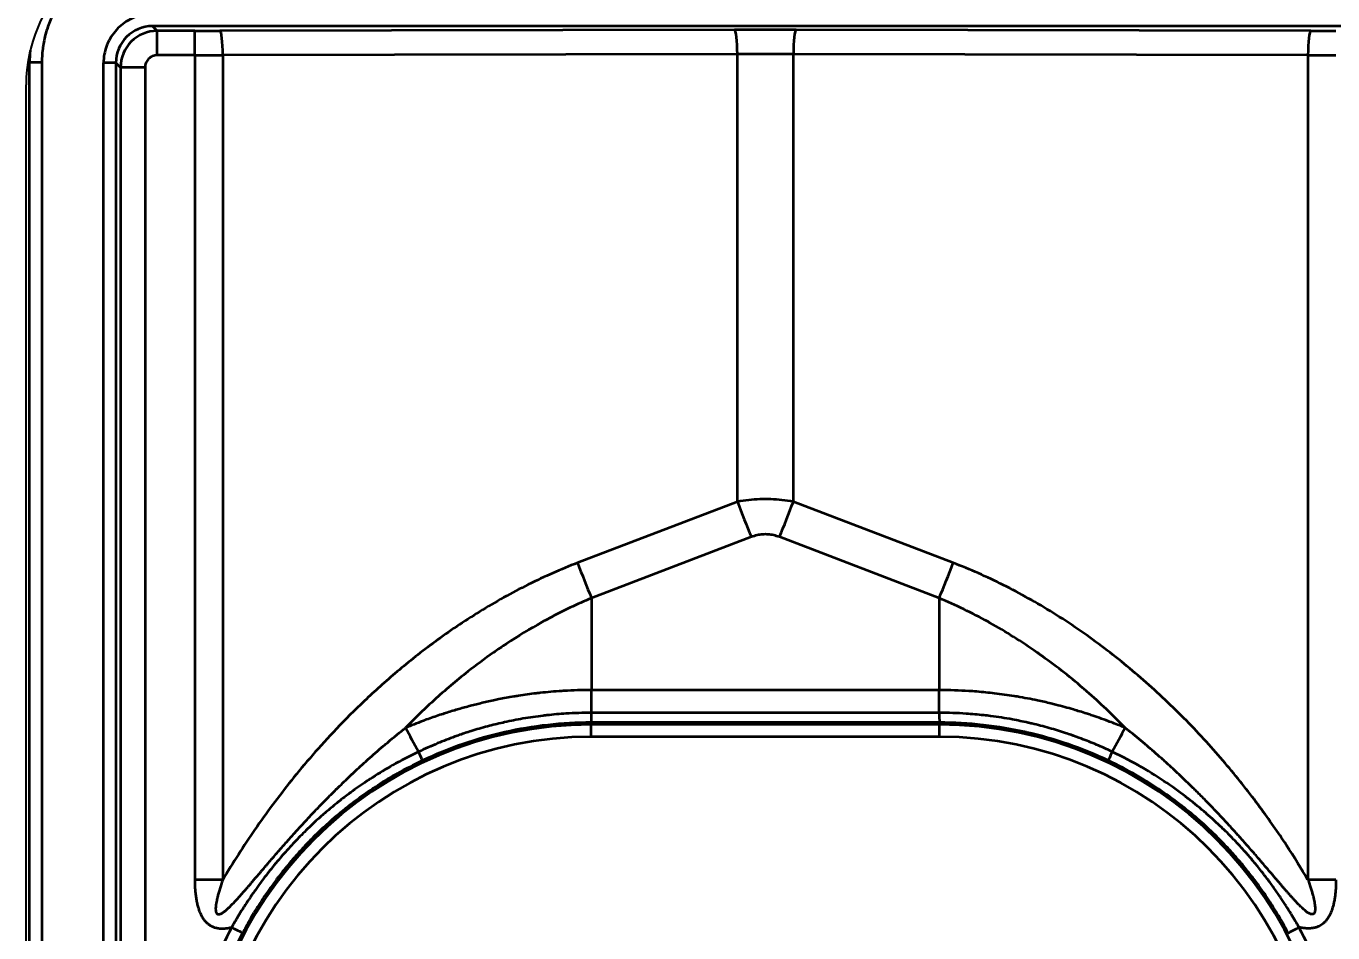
# Model space of a CAD drawing. Header units: millimetres. Extents: x 68 to 2000, y 100 to 2870.
# Drawn here: x 619.3 to 672.6, y 2386.2 to 2423.2 of the extents above; entities that cross this region are included whole.
import ezdxf

# ---------------------------------------------------------------- set-up
doc = ezdxf.new("R2010")
doc.units = ezdxf.units.MM
doc.header["$LTSCALE"] = 10
for name, color, linetype, lineweight in [('_Sichtbarkanten', 7, 'Continuous', 25), ('Bemaßung (ISO)', 7, 'Continuous', 25), ('Sichtbar schmal (ISO)', 7, 'Continuous', 35)]:
    doc.layers.add(name, color=color, linetype=linetype, lineweight=lineweight)
doc.styles.add('Notiztext (DIN)', font='verdana.ttf')
doc.dimstyles.new('Standard (DIN)', dxfattribs={"dimscale": 10, "dimtxt": 2.5, "dimasz": 2.5, "dimexe": 2, "dimexo": 4, "dimgap": 0.5, "dimtad": 1, "dimdec": 1, "dimrnd": 1e-08, "dimtxsty": 'Notiztext (DIN)', "dimcen": 0.09, "dimclrd": 256, "dimclre": 256, "dimclrt": 256, "dimadec": 0, "dimazin": 2, "dimtfac": 1, "dimtmove": 0, "dimatfit": 3, "dimfxl": 0, "dimtolj": 1, "dimtzin": 0, "dimlwd": -1, "dimlwe": -1, "dimarcsym": 0})

# ---------------------------------------------------------------- blocks, each defined once
blk = doc.blocks.new('*D76')
at = {"layer": 'Bemaßung (ISO)', "transparency": 16777216}
for p, q in [((549.279, 2473.67), (388.409, 2473.67)), ((408.409, 2448.67), (408.409, 2098.672)), ((584.32, 2073.672), (388.409, 2073.672))]:
    blk.add_line(p, q, dxfattribs=at)
for points in [[(404.243, 2448.67), (412.576, 2448.67), (408.409, 2473.67)], [(404.243, 2098.672), (412.576, 2098.672), (408.409, 2073.672)]]:
    blk.add_solid(points, dxfattribs=at)
at = {"layer": 'Defpoints', "color": 0, "transparency": 16777216}
for p in [(589.279, 2473.67), (408.409, 2073.672), (624.32, 2073.672)]:
    blk.add_point(p, dxfattribs=at)
at = {"layer": 'Bemaßung (ISO)', "transparency": 16777216, "insert": (377.385, 2217.66), "char_height": 25, "attachment_point": 1, "rotation": 90, "style": 'Notiztext (DIN)'}
blk.add_mtext('\\A1;400', dxfattribs=at)
blk = doc.blocks.new('*D78')
at = {"layer": 'Bemaßung (ISO)', "transparency": 16777216}
for p, q in [((584.438, 2423.661), (477.204, 2423.661)), ((497.204, 1748.679), (497.204, 2398.661)), ((584.438, 1723.679), (477.204, 1723.679))]:
    blk.add_line(p, q, dxfattribs=at)
for points in [[(493.038, 2398.661), (501.371, 2398.661), (497.204, 2423.661)], [(493.038, 1748.679), (501.371, 1748.679), (497.204, 1723.679)]]:
    blk.add_solid(points, dxfattribs=at)
at = {"layer": 'Defpoints', "color": 0, "transparency": 16777216}
for p in [(497.204, 2423.661), (624.438, 2423.661), (624.438, 1723.679)]:
    blk.add_point(p, dxfattribs=at)
at = {"layer": 'Bemaßung (ISO)', "transparency": 16777216, "insert": (466.18, 2043.306), "char_height": 25, "attachment_point": 1, "rotation": 90, "style": 'Notiztext (DIN)'}
blk.add_mtext('\\A1;700', dxfattribs=at)

msp = doc.modelspace()

# ---------------------------------------------------------------- linework, layer by layer
at = {"layer": '_Sichtbarkanten'}
msp.add_line((619.279, 1726.57), (619.279, 2420.77), dxfattribs=at)
msp.add_arc((625.279, 2420.77), 6, 90, 180, dxfattribs=at)
at = {"layer": 'Sichtbar schmal (ISO)'}
for p, q in [((674.421, 2423.161), (624.438, 2423.161)), ((624.63, 2422.969), (624.438, 2423.161)), ((624.63, 2421.974), (624.63, 2422.969)), ((626.157, 2422.969), (624.63, 2422.969)), ((626.157, 2421.974), (626.157, 2422.969)), ((648.174, 2423.012), (627.184, 2422.97)), ((671.675, 2422.97), (650.685, 2423.012)), ((626.157, 2421.974), (624.63, 2421.974)), ((626.157, 2421.974), (626.157, 2388.349)), ((648.288, 2422.018), (627.298, 2421.975)), ((627.298, 2421.975), (627.298, 2388.349)), ((648.288, 2403.764), (648.288, 2422.018)), ((671.561, 2421.975), (650.571, 2422.018)), ((650.571, 2403.764), (650.571, 2422.018)), ((671.561, 2421.975), (671.561, 2388.349)), ((619.359, 2421.741), (619.421, 2421.679)), ((619.921, 2421.679), (619.421, 2421.679)), ((619.421, 1725.661), (619.421, 2421.679)), ((619.921, 2421.679), (619.921, 1725.661)), ((622.438, 1725.678), (622.438, 2421.662)), ((622.938, 2421.662), (622.438, 2421.662)), ((622.938, 2421.662), (622.938, 1725.678)), ((623.13, 2421.469), (622.938, 2421.662)), ((623.13, 2421.469), (623.153, 2171.286)), ((624.13, 2421.474), (624.153, 2171.292)), ((648.288, 2403.764), (641.768, 2401.271)), ((657.09, 2401.271), (650.571, 2403.764)), ((648.859, 2402.328), (642.339, 2399.836)), ((656.52, 2399.836), (650, 2402.328)), ((642.339, 2399.836), (642.339, 2396.083)), ((656.52, 2399.836), (656.52, 2396.083)), ((642.339, 2395.158), (642.339, 2396.083)), ((656.52, 2396.083), (642.339, 2396.083)), ((656.52, 2395.158), (656.52, 2396.083)), ((656.52, 2395.158), (642.339, 2395.158)), ((642.329, 2394.678), (642.329, 2394.758)), ((656.529, 2394.758), (642.329, 2394.758)), ((656.529, 2394.678), (642.329, 2394.678)), ((642.329, 2394.179), (642.329, 2394.678)), ((656.529, 2394.678), (656.529, 2394.758)), ((656.529, 2394.179), (656.529, 2394.678)), ((656.529, 2394.179), (642.329, 2394.179))]:
    msp.add_line(p, q, dxfattribs=at)
for centre, radius, start, end in [((642.329, 2378.67), 16.009, 90, 270), ((656.529, 2378.67), 16.009, 270, 90), ((642.329, 2378.67), 15.509, 90, 270), ((656.529, 2378.67), 15.509, 270, 90)]:
    msp.add_arc(centre, radius, start, end, dxfattribs=at)
for centre, major_axis, ratio, start_param, end_param in [((624.438, 2421.661), (1.071, -1.051), 0.999502, 2.347233, 3.917727), ((624.63, 2421.469), (-0.971, -1.143), 0.999883, 3.846181, 5.416735), ((626.157, 2423.126), (-8.998, 0), 0.017452, 1.570798, 1.685192), ((627.184, 2421.97), (-0.002, 1), 0.11413, 4.717362, 6.265617), ((649.429, 2422.821), (-10.997, 0), 0.017452, 4.597992, 4.826786), ((648.174, 2422.012), (-0.002, 1), 0.11413, 4.717362, 6.265617), ((650.685, 2422.012), (0.002, 1), 0.11413, 0.017568, 1.565823), ((671.675, 2421.97), (0.002, 1), 0.11413, 0.017568, 1.565823), ((672.702, 2423.126), (-8.998, 0), 0.017452, 1.456401, 1.570795), ((624.422, 2421.678), (3.537, -3.536), 0.999752, 3.828562, 3.926775), ((626.157, 2422.126), (-9.998, 0), 0.015186, 1.570796, 1.685187), ((649.429, 2421.822), (-9.997, 0), 0.01972, 4.597986, 4.826791), ((672.702, 2422.126), (-9.998, 0), 0.015185, 1.456405, 1.570796), ((624.13, 2421.469), (-1, 0), 0.005236, 4.712389, 6.265732), ((648.859, 2403.79), (1.785, -4.67), 0.108522, 4.67649, 4.988987), ((650, 2403.79), (-1.785, -4.67), 0.108522, 1.294198, 1.606695), ((642.339, 2401.297), (1.785, -4.67), 0.108522, 4.67649, 4.988987), ((656.52, 2401.297), (-1.785, -4.67), 0.108522, 1.294199, 1.606695), ((642.335, 2395.258), (-0.005, -0.5), 0.011383, 0.017589, 1.369584), ((636.283, 2391.657), (4.738, -8.806), 0.002481, 1.788189, 1.903747), ((662.576, 2391.657), (4.738, 8.806), 0.002481, 1.237849, 1.353404), ((635.232, 2393.663), (0.214, -0.452), 0.008931, 0.017454, 1.353571), ((663.627, 2393.663), (-0.214, -0.452), 0.008932, 4.929615, 6.265731), ((626.157, 2388.297), (-10, 0), 0.005236, 4.598021, 4.712389), ((672.702, 2388.297), (-10, 0), 0.005236, 4.712389, 4.826756), ((642.33, 2378.671), (-16.083, 0), 0.999985, 5.797168, 6.768757), ((627.667, 2386.417), (0.442, -0.234), 0.004629, 4.714836, 6.265732), ((671.192, 2386.417), (-0.442, -0.234), 0.004638, 0.017453, 1.568357)]:
    msp.add_ellipse(centre, major_axis=major_axis, ratio=ratio, start_param=start_param, end_param=end_param, dxfattribs=at)
for points, knots in [([(624.42, 2426.179), (624.206, 2426.179), (623.994, 2426.163), (623.783, 2426.133), (623.78, 2426.133), (623.776, 2426.132), (623.772, 2426.132), (623.565, 2426.101), (623.36, 2426.057), (623.158, 2425.998), (622.956, 2425.939), (622.758, 2425.866), (622.567, 2425.779), (622.562, 2425.777), (622.558, 2425.775), (622.554, 2425.773), (622.367, 2425.688), (622.186, 2425.59), (622.012, 2425.48), (622.004, 2425.475), (621.997, 2425.47), (621.989, 2425.465), (621.82, 2425.357), (621.658, 2425.237), (621.505, 2425.106), (621.494, 2425.098), (621.484, 2425.089), (621.474, 2425.08), (621.325, 2424.951), (621.185, 2424.813), (621.055, 2424.665), (621.043, 2424.652), (621.031, 2424.639), (621.019, 2424.625), (620.893, 2424.48), (620.776, 2424.326), (620.67, 2424.166), (620.658, 2424.147), (620.646, 2424.129), (620.634, 2424.11), (620.533, 2423.953), (620.441, 2423.788), (620.36, 2423.619), (620.349, 2423.594), (620.337, 2423.57), (620.326, 2423.546), (620.248, 2423.374), (620.18, 2423.197), (620.124, 2423.016), (620.116, 2422.992), (620.109, 2422.967), (620.102, 2422.943), (620.046, 2422.752), (620.003, 2422.558), (619.973, 2422.362), (619.971, 2422.347), (619.968, 2422.331), (619.966, 2422.316), (619.936, 2422.105), (619.921, 2421.893), (619.921, 2421.679)], [0, 0, 0, 0, 0.090909, 0.090909, 0.090909, 0.092583, 0.092583, 0.092583, 0.181555, 0.181555, 0.181555, 0.2707, 0.2707, 0.2707, 0.272727, 0.272727, 0.272727, 0.359761, 0.359761, 0.359761, 0.363636, 0.363636, 0.363636, 0.448839, 0.448839, 0.448839, 0.454545, 0.454545, 0.454545, 0.53792, 0.53792, 0.53792, 0.545455, 0.545455, 0.545455, 0.627084, 0.627084, 0.627084, 0.636364, 0.636364, 0.636364, 0.715901, 0.715901, 0.715901, 0.727273, 0.727273, 0.727273, 0.807431, 0.807431, 0.807431, 0.818182, 0.818182, 0.818182, 0.902459, 0.902459, 0.902459, 0.909091, 0.909091, 0.909091, 1, 1, 1, 1]), ([(624.438, 2423.661), (624.323, 2423.661), (624.208, 2423.651), (624.094, 2423.631), (623.98, 2423.611), (623.866, 2423.581), (623.755, 2423.541), (623.645, 2423.501), (623.538, 2423.451), (623.436, 2423.392), (623.335, 2423.334), (623.24, 2423.267), (623.151, 2423.192), (623.062, 2423.117), (622.98, 2423.035), (622.905, 2422.946), (622.83, 2422.857), (622.763, 2422.761), (622.705, 2422.659), (622.646, 2422.557), (622.596, 2422.45), (622.557, 2422.34), (622.517, 2422.229), (622.487, 2422.116), (622.467, 2422.002), (622.448, 2421.889), (622.438, 2421.776), (622.438, 2421.662)], [0, 0, 0, 0, 0.111111, 0.111111, 0.111111, 0.222222, 0.222222, 0.222222, 0.333333, 0.333333, 0.333333, 0.444444, 0.444444, 0.444444, 0.555556, 0.555556, 0.555556, 0.666667, 0.666667, 0.666667, 0.777778, 0.777778, 0.777778, 0.888889, 0.888889, 0.888889, 1, 1, 1, 1]), ([(650.571, 2403.764), (650.415, 2403.793), (650.26, 2403.817), (650.107, 2403.834), (649.955, 2403.851), (649.804, 2403.862), (649.654, 2403.868), (649.504, 2403.874), (649.354, 2403.874), (649.204, 2403.868), (649.054, 2403.862), (648.904, 2403.851), (648.751, 2403.834), (648.599, 2403.817), (648.444, 2403.793), (648.288, 2403.764)], [0.000001, 0.000001, 0.000001, 0.000001, 0.2, 0.2, 0.2, 0.4, 0.4, 0.4, 0.6, 0.6, 0.6, 0.8, 0.8, 0.8, 1, 1, 1, 1]), ([(650, 2402.328), (649.922, 2402.358), (649.767, 2402.405), (649.541, 2402.438), (649.317, 2402.438), (649.091, 2402.404), (648.937, 2402.358), (648.859, 2402.328)], [0.0000019, 0.0000019, 0.0000019, 0.0000019, 0.2, 0.4, 0.6, 0.8, 1, 1, 1, 1]), ([(641.768, 2401.271), (641.093, 2401.013), (639.762, 2400.428), (637.738, 2399.298), (635.927, 2398.065), (634.373, 2396.831), (633.048, 2395.637), (631.914, 2394.498), (630.937, 2393.421), (630.083, 2392.396), (629.316, 2391.401), (628.604, 2390.405), (627.93, 2389.389), (627.505, 2388.698), (627.298, 2388.349)], [0, 0, 0, 0, 0.0833333, 0.1666667, 0.25, 0.3333333, 0.4166667, 0.5, 0.5833333, 0.6666667, 0.75, 0.8333333, 0.9166667, 0.9999999, 0.9999999, 0.9999999, 0.9999999]), ([(671.561, 2388.349), (671.294, 2388.8), (670.998, 2389.277), (670.672, 2389.773), (670.345, 2390.27), (669.987, 2390.788), (669.588, 2391.327), (669.189, 2391.867), (668.75, 2392.429), (668.268, 2393.002), (667.785, 2393.575), (667.26, 2394.16), (666.705, 2394.732), (666.149, 2395.303), (665.563, 2395.863), (664.967, 2396.389), (664.371, 2396.916), (663.765, 2397.41), (663.135, 2397.882), (662.505, 2398.355), (661.851, 2398.805), (661.18, 2399.222), (660.51, 2399.639), (659.824, 2400.024), (659.141, 2400.367), (658.457, 2400.709), (657.775, 2401.009), (657.09, 2401.271)], [0, 0, 0, 0, 0.111111, 0.111111, 0.111111, 0.222222, 0.222222, 0.222222, 0.333333, 0.333333, 0.333333, 0.444444, 0.444444, 0.444444, 0.555556, 0.555556, 0.555556, 0.666667, 0.666667, 0.666667, 0.777778, 0.777778, 0.777778, 0.888889, 0.888889, 0.888889, 1, 1, 1, 1]), ([(642.339, 2399.836), (641.756, 2399.593), (641.176, 2399.317), (640.594, 2399.005), (640.5, 2398.955), (640.406, 2398.903), (640.313, 2398.851), (639.824, 2398.579), (639.338, 2398.283), (638.871, 2397.975), (638.69, 2397.856), (638.513, 2397.735), (638.338, 2397.613), (637.975, 2397.358), (637.626, 2397.098), (637.294, 2396.837), (637.052, 2396.647), (636.82, 2396.457), (636.595, 2396.267), (636.363, 2396.07), (636.139, 2395.874), (635.924, 2395.678), (635.648, 2395.428), (635.387, 2395.179), (635.14, 2394.935), (635.008, 2394.804), (634.879, 2394.674), (634.755, 2394.546)], [0, 0, 0, 0, 0.2, 0.2, 0.2, 0.232255, 0.232255, 0.232255, 0.4, 0.4, 0.4, 0.464894, 0.464894, 0.464894, 0.6, 0.6, 0.6, 0.698166, 0.698166, 0.698166, 0.8, 0.8, 0.8, 0.930368, 0.930368, 0.930368, 1, 1, 1, 1]), ([(664.104, 2394.546), (663.604, 2395.061), (663.082, 2395.557), (662.539, 2396.031), (662.486, 2396.077), (662.434, 2396.122), (662.381, 2396.167), (661.816, 2396.652), (661.228, 2397.112), (660.621, 2397.542), (660.584, 2397.569), (660.546, 2397.595), (660.508, 2397.622), (659.88, 2398.061), (659.232, 2398.468), (658.584, 2398.83), (658.564, 2398.841), (658.545, 2398.852), (658.525, 2398.863), (657.857, 2399.234), (657.189, 2399.557), (656.52, 2399.836)], [0.0000012, 0.0000012, 0.0000012, 0.0000012, 0.2280253, 0.2280253, 0.2280253, 0.25, 0.25, 0.25, 0.4854101, 0.4854101, 0.4854101, 0.5, 0.5, 0.5, 0.7427016, 0.7427016, 0.7427016, 0.75, 0.75, 0.75, 1, 1, 1, 1]), ([(642.339, 2396.083), (641.948, 2396.083), (641.577, 2396.071), (641.23, 2396.051), (641.197, 2396.049), (641.165, 2396.047), (641.133, 2396.045), (640.818, 2396.025), (640.523, 2395.999), (640.243, 2395.968), (640.19, 2395.962), (640.137, 2395.956), (640.085, 2395.95), (639.832, 2395.92), (639.592, 2395.886), (639.361, 2395.85), (639.295, 2395.84), (639.23, 2395.829), (639.165, 2395.819), (638.956, 2395.784), (638.756, 2395.747), (638.562, 2395.708), (638.487, 2395.693), (638.414, 2395.678), (638.342, 2395.663), (638.162, 2395.625), (637.987, 2395.585), (637.817, 2395.544), (637.739, 2395.525), (637.662, 2395.506), (637.586, 2395.487), (637.423, 2395.446), (637.263, 2395.403), (637.104, 2395.359), (637.025, 2395.337), (636.946, 2395.314), (636.867, 2395.291), (636.706, 2395.244), (636.545, 2395.194), (636.384, 2395.143), (636.308, 2395.119), (636.233, 2395.094), (636.157, 2395.069), (635.975, 2395.008), (635.793, 2394.945), (635.612, 2394.879), (635.559, 2394.86), (635.506, 2394.84), (635.452, 2394.82), (635.219, 2394.733), (634.986, 2394.642), (634.755, 2394.546)], [0, 0, 0, 0, 0.101638, 0.101638, 0.101638, 0.111111, 0.111111, 0.111111, 0.204522, 0.204522, 0.204522, 0.222222, 0.222222, 0.222222, 0.308469, 0.308469, 0.308469, 0.333333, 0.333333, 0.333333, 0.413699, 0.413699, 0.413699, 0.444444, 0.444444, 0.444444, 0.520849, 0.520849, 0.520849, 0.555556, 0.555556, 0.555556, 0.629682, 0.629682, 0.629682, 0.666667, 0.666667, 0.666667, 0.742251, 0.742251, 0.742251, 0.777778, 0.777778, 0.777778, 0.863645, 0.863645, 0.863645, 0.888889, 0.888889, 0.888889, 1, 1, 1, 1]), ([(664.104, 2394.546), (664.04, 2394.572), (663.977, 2394.598), (663.913, 2394.624), (663.746, 2394.691), (663.577, 2394.757), (663.408, 2394.82), (663.174, 2394.907), (662.94, 2394.99), (662.704, 2395.068), (662.643, 2395.089), (662.581, 2395.109), (662.519, 2395.129), (662.345, 2395.185), (662.171, 2395.238), (661.996, 2395.29), (661.76, 2395.359), (661.522, 2395.424), (661.278, 2395.486), (661.209, 2395.503), (661.139, 2395.521), (661.068, 2395.538), (660.89, 2395.581), (660.709, 2395.622), (660.522, 2395.662), (660.261, 2395.717), (659.988, 2395.769), (659.699, 2395.818), (659.659, 2395.824), (659.619, 2395.831), (659.579, 2395.838), (659.325, 2395.878), (659.059, 2395.916), (658.777, 2395.95), (658.549, 2395.977), (658.311, 2396.001), (658.06, 2396.021), (657.952, 2396.03), (657.841, 2396.038), (657.727, 2396.045), (657.352, 2396.068), (656.948, 2396.083), (656.52, 2396.083)], [0.0000017, 0.0000017, 0.0000017, 0.0000017, 0.0305648, 0.0305648, 0.0305648, 0.1111111, 0.1111111, 0.1111111, 0.2222222, 0.2222222, 0.2222222, 0.251408, 0.251408, 0.251408, 0.3333333, 0.3333333, 0.3333333, 0.4444444, 0.4444444, 0.4444444, 0.4761558, 0.4761558, 0.4761558, 0.5555556, 0.5555556, 0.5555556, 0.6666667, 0.6666667, 0.6666667, 0.6818987, 0.6818987, 0.6818987, 0.7777778, 0.7777778, 0.7777778, 0.8553438, 0.8553438, 0.8553438, 0.8888889, 0.8888889, 0.8888889, 1, 1, 1, 1]), ([(642.339, 2395.158), (641.991, 2395.158), (641.642, 2395.147), (641.294, 2395.125), (641.035, 2395.109), (640.776, 2395.086), (640.518, 2395.057), (640.467, 2395.052), (640.416, 2395.046), (640.366, 2395.04), (640.089, 2395.006), (639.813, 2394.966), (639.538, 2394.919), (639.288, 2394.875), (639.038, 2394.826), (638.789, 2394.771), (638.765, 2394.766), (638.741, 2394.761), (638.717, 2394.755), (638.508, 2394.708), (638.301, 2394.657), (638.094, 2394.602), (637.872, 2394.543), (637.652, 2394.479), (637.433, 2394.41), (637.274, 2394.361), (637.117, 2394.309), (636.96, 2394.255), (636.896, 2394.232), (636.832, 2394.21), (636.768, 2394.187), (636.529, 2394.101), (636.293, 2394.01), (636.06, 2393.913), (635.797, 2393.805), (635.538, 2393.689), (635.282, 2393.568)], [0, 0, 0, 0, 0.1433317, 0.1433317, 0.1433317, 0.25, 0.25, 0.25, 0.2710539, 0.2710539, 0.2710539, 0.3854819, 0.3854819, 0.3854819, 0.4898033, 0.4898033, 0.4898033, 0.5, 0.5, 0.5, 0.5875475, 0.5875475, 0.5875475, 0.6817628, 0.6817628, 0.6817628, 0.75, 0.75, 0.75, 0.7779936, 0.7779936, 0.7779936, 0.8824416, 0.8824416, 0.8824416, 0.9999992, 0.9999992, 0.9999992, 0.9999992]), ([(663.576, 2393.568), (663.366, 2393.668), (663.153, 2393.764), (662.938, 2393.855), (662.731, 2393.942), (662.523, 2394.026), (662.312, 2394.105), (662.176, 2394.157), (662.038, 2394.207), (661.899, 2394.254), (661.824, 2394.28), (661.749, 2394.306), (661.674, 2394.331), (661.455, 2394.403), (661.234, 2394.471), (661.011, 2394.534), (660.775, 2394.601), (660.537, 2394.663), (660.298, 2394.719), (660.246, 2394.731), (660.195, 2394.743), (660.143, 2394.755), (659.931, 2394.803), (659.719, 2394.846), (659.506, 2394.886), (659.211, 2394.94), (658.914, 2394.986), (658.617, 2395.024), (658.525, 2395.036), (658.433, 2395.047), (658.341, 2395.057), (658.102, 2395.084), (657.862, 2395.105), (657.623, 2395.121), (657.255, 2395.146), (656.888, 2395.158), (656.52, 2395.158)], [0.0000001, 0.0000001, 0.0000001, 0.0000001, 0.0967736, 0.0967736, 0.0967736, 0.1896415, 0.1896415, 0.1896415, 0.25, 0.25, 0.25, 0.2826357, 0.2826357, 0.2826357, 0.377559, 0.377559, 0.377559, 0.4782707, 0.4782707, 0.4782707, 0.5, 0.5, 0.5, 0.5888571, 0.5888571, 0.5888571, 0.7119633, 0.7119633, 0.7119633, 0.75, 0.75, 0.75, 0.8487301, 0.8487301, 0.8487301, 1, 1, 1, 1]), ([(656.52, 2395.158), (656.52, 2395.114), (656.521, 2395.071), (656.522, 2395.03), (656.522, 2394.99), (656.523, 2394.953), (656.524, 2394.92), (656.524, 2394.902), (656.524, 2394.885), (656.525, 2394.87), (656.525, 2394.857), (656.525, 2394.845), (656.526, 2394.834), (656.526, 2394.81), (656.527, 2394.791), (656.528, 2394.778), (656.528, 2394.765), (656.529, 2394.758), (656.529, 2394.758)], [0, 0, 0, 0, 0.2, 0.2, 0.2, 0.4, 0.4, 0.4, 0.507726, 0.507726, 0.507726, 0.6, 0.6, 0.6, 0.8, 0.8, 0.8, 1, 1, 1, 1]), ([(642.329, 2394.758), (641.737, 2394.758), (641.144, 2394.725), (640.555, 2394.66), (639.965, 2394.594), (639.378, 2394.496), (638.798, 2394.365), (638.218, 2394.235), (637.644, 2394.072), (637.084, 2393.879), (636.524, 2393.686), (635.978, 2393.463), (635.446, 2393.211)], [0, 0, 0, 0, 0.25, 0.25, 0.25, 0.5, 0.5, 0.5, 0.75, 0.75, 0.75, 1, 1, 1, 1]), ([(663.413, 2393.211), (662.886, 2393.461), (662.344, 2393.682), (661.789, 2393.874), (661.784, 2393.875), (661.78, 2393.877), (661.775, 2393.879), (661.224, 2394.069), (660.659, 2394.23), (660.087, 2394.359), (660.079, 2394.361), (660.07, 2394.363), (660.062, 2394.365), (659.489, 2394.494), (658.909, 2394.592), (658.326, 2394.657), (658.319, 2394.658), (658.312, 2394.659), (658.305, 2394.66), (657.715, 2394.725), (657.122, 2394.758), (656.529, 2394.758)], [0, 0, 0, 0, 0.247921, 0.247921, 0.247921, 0.25, 0.25, 0.25, 0.496304, 0.496304, 0.496304, 0.5, 0.5, 0.5, 0.746976, 0.746976, 0.746976, 0.75, 0.75, 0.75, 1, 1, 1, 1]), ([(627.298, 2388.349), (627.274, 2388.281), (627.252, 2388.216), (627.231, 2388.153), (627.21, 2388.091), (627.191, 2388.031), (627.174, 2387.974), (627.156, 2387.916), (627.14, 2387.861), (627.125, 2387.808), (627.124, 2387.805), (627.123, 2387.801), (627.122, 2387.797), (627.109, 2387.749), (627.096, 2387.702), (627.085, 2387.657), (627.084, 2387.653), (627.083, 2387.648), (627.082, 2387.644), (627.072, 2387.6), (627.062, 2387.559), (627.054, 2387.52), (627.053, 2387.515), (627.052, 2387.51), (627.051, 2387.505), (627.043, 2387.467), (627.036, 2387.43), (627.03, 2387.396), (627.03, 2387.391), (627.029, 2387.385), (627.028, 2387.38), (627.023, 2387.347), (627.018, 2387.316), (627.015, 2387.286), (627.015, 2387.28), (627.014, 2387.275), (627.014, 2387.27), (627.011, 2387.241), (627.009, 2387.215), (627.008, 2387.19), (627.008, 2387.184), (627.008, 2387.179), (627.008, 2387.174), (627.008, 2387.15), (627.009, 2387.128), (627.01, 2387.108), (627.011, 2387.103), (627.011, 2387.098), (627.012, 2387.093), (627.014, 2387.075), (627.017, 2387.058), (627.02, 2387.043), (627.022, 2387.039), (627.023, 2387.035), (627.024, 2387.031), (627.028, 2387.017), (627.033, 2387.005), (627.039, 2386.995), (627.041, 2386.991), (627.042, 2386.988), (627.044, 2386.985), (627.05, 2386.976), (627.057, 2386.968), (627.064, 2386.962), (627.067, 2386.96), (627.07, 2386.958), (627.072, 2386.956), (627.08, 2386.95), (627.088, 2386.946), (627.098, 2386.944), (627.101, 2386.942), (627.105, 2386.941), (627.109, 2386.941), (627.119, 2386.939), (627.13, 2386.939), (627.142, 2386.94), (627.147, 2386.94), (627.153, 2386.941), (627.159, 2386.942), (627.171, 2386.944), (627.185, 2386.948), (627.199, 2386.954), (627.206, 2386.956), (627.213, 2386.959), (627.221, 2386.963), (627.236, 2386.97), (627.251, 2386.978), (627.268, 2386.987), (627.277, 2386.992), (627.286, 2386.998), (627.296, 2387.004), (627.312, 2387.015), (627.329, 2387.027), (627.347, 2387.04), (627.358, 2387.048), (627.37, 2387.057), (627.381, 2387.066), (627.399, 2387.08), (627.418, 2387.096), (627.438, 2387.112), (627.451, 2387.123), (627.464, 2387.135), (627.478, 2387.147), (627.497, 2387.164), (627.517, 2387.183), (627.538, 2387.202), (627.553, 2387.216), (627.568, 2387.231), (627.584, 2387.246), (627.605, 2387.266), (627.625, 2387.287), (627.646, 2387.308), (627.664, 2387.325), (627.681, 2387.343), (627.699, 2387.362), (627.72, 2387.383), (627.741, 2387.405), (627.763, 2387.428), (627.783, 2387.449), (627.802, 2387.47), (627.823, 2387.492), (627.844, 2387.515), (627.866, 2387.539), (627.888, 2387.563), (627.91, 2387.587), (627.933, 2387.612), (627.955, 2387.637), (627.978, 2387.662), (628, 2387.687), (628.023, 2387.713), (628.048, 2387.741), (628.073, 2387.769), (628.099, 2387.799), (628.122, 2387.825), (628.146, 2387.852), (628.17, 2387.879), (628.198, 2387.911), (628.226, 2387.944), (628.256, 2387.978), (628.279, 2388.005), (628.304, 2388.034), (628.329, 2388.062), (628.36, 2388.099), (628.393, 2388.137), (628.426, 2388.176), (628.451, 2388.205), (628.476, 2388.235), (628.502, 2388.265), (628.538, 2388.307), (628.575, 2388.35), (628.613, 2388.395), (628.639, 2388.425), (628.665, 2388.456), (628.692, 2388.487), (628.733, 2388.535), (628.775, 2388.584), (628.818, 2388.635), (628.845, 2388.666), (628.871, 2388.698), (628.899, 2388.73), (628.945, 2388.785), (628.993, 2388.841), (629.043, 2388.899), (629.07, 2388.931), (629.098, 2388.963), (629.126, 2388.997), (629.179, 2389.058), (629.234, 2389.122), (629.291, 2389.188), (629.319, 2389.221), (629.348, 2389.254), (629.377, 2389.288), (629.437, 2389.358), (629.5, 2389.43), (629.565, 2389.505), (629.594, 2389.538), (629.624, 2389.572), (629.654, 2389.607), (629.723, 2389.686), (629.794, 2389.767), (629.868, 2389.851), (629.898, 2389.885), (629.929, 2389.919), (629.959, 2389.954), (630.038, 2390.042), (630.119, 2390.133), (630.203, 2390.227), (630.234, 2390.26), (630.264, 2390.294), (630.295, 2390.329), (630.384, 2390.427), (630.476, 2390.528), (630.572, 2390.631), (630.602, 2390.664), (630.633, 2390.698), (630.664, 2390.731), (630.765, 2390.84), (630.869, 2390.951), (630.978, 2391.066), (631.008, 2391.098), (631.039, 2391.13), (631.07, 2391.163), (631.184, 2391.283), (631.303, 2391.407), (631.428, 2391.534), (631.458, 2391.565), (631.489, 2391.596), (631.52, 2391.628), (631.651, 2391.761), (631.787, 2391.898), (631.931, 2392.04), (631.961, 2392.07), (631.991, 2392.099), (632.022, 2392.129), (632.173, 2392.277), (632.33, 2392.429), (632.497, 2392.587), (632.526, 2392.615), (632.556, 2392.642), (632.586, 2392.671), (632.76, 2392.834), (632.943, 2393.003), (633.136, 2393.177), (633.164, 2393.202), (633.192, 2393.228), (633.221, 2393.253), (633.422, 2393.434), (633.635, 2393.619), (633.86, 2393.811), (633.887, 2393.834), (633.913, 2393.856), (633.939, 2393.878), (634.174, 2394.077), (634.422, 2394.281), (634.685, 2394.491), (634.708, 2394.509), (634.732, 2394.528), (634.755, 2394.546)], [0, 0, 0, 0, 0.0243902, 0.0243902, 0.0243902, 0.0487805, 0.0487805, 0.0487805, 0.0731707, 0.0731707, 0.0731707, 0.0748525, 0.0748525, 0.0748525, 0.097561, 0.097561, 0.097561, 0.0998042, 0.0998042, 0.0998042, 0.1219512, 0.1219512, 0.1219512, 0.1247565, 0.1247565, 0.1247565, 0.1463415, 0.1463415, 0.1463415, 0.1497071, 0.1497071, 0.1497071, 0.1707317, 0.1707317, 0.1707317, 0.1746544, 0.1746544, 0.1746544, 0.195122, 0.195122, 0.195122, 0.1996026, 0.1996026, 0.1996026, 0.2195122, 0.2195122, 0.2195122, 0.2245602, 0.2245602, 0.2245602, 0.2439024, 0.2439024, 0.2439024, 0.2495159, 0.2495159, 0.2495159, 0.2682927, 0.2682927, 0.2682927, 0.274507, 0.274507, 0.274507, 0.2926829, 0.2926829, 0.2926829, 0.2994542, 0.2994542, 0.2994542, 0.3170732, 0.3170732, 0.3170732, 0.3243379, 0.3243379, 0.3243379, 0.3414634, 0.3414634, 0.3414634, 0.3493094, 0.3493094, 0.3493094, 0.3658537, 0.3658537, 0.3658537, 0.374264, 0.374264, 0.374264, 0.3902439, 0.3902439, 0.3902439, 0.3992179, 0.3992179, 0.3992179, 0.4146341, 0.4146341, 0.4146341, 0.4241554, 0.4241554, 0.4241554, 0.4390244, 0.4390244, 0.4390244, 0.4491081, 0.4491081, 0.4491081, 0.4634146, 0.4634146, 0.4634146, 0.4740676, 0.4740676, 0.4740676, 0.4878049, 0.4878049, 0.4878049, 0.4990229, 0.4990229, 0.4990229, 0.5121951, 0.5121951, 0.5121951, 0.5239678, 0.5239678, 0.5239678, 0.5365854, 0.5365854, 0.5365854, 0.5489158, 0.5489158, 0.5489158, 0.5609756, 0.5609756, 0.5609756, 0.5738665, 0.5738665, 0.5738665, 0.5853659, 0.5853659, 0.5853659, 0.5988164, 0.5988164, 0.5988164, 0.6097561, 0.6097561, 0.6097561, 0.6237675, 0.6237675, 0.6237675, 0.6341463, 0.6341463, 0.6341463, 0.6487196, 0.6487196, 0.6487196, 0.6585366, 0.6585366, 0.6585366, 0.673669, 0.673669, 0.673669, 0.6829268, 0.6829268, 0.6829268, 0.6986186, 0.6986186, 0.6986186, 0.7073171, 0.7073171, 0.7073171, 0.7235686, 0.7235686, 0.7235686, 0.7317073, 0.7317073, 0.7317073, 0.7485181, 0.7485181, 0.7485181, 0.7560976, 0.7560976, 0.7560976, 0.7734719, 0.7734719, 0.7734719, 0.7804878, 0.7804878, 0.7804878, 0.798426, 0.798426, 0.798426, 0.804878, 0.804878, 0.804878, 0.8233734, 0.8233734, 0.8233734, 0.8292683, 0.8292683, 0.8292683, 0.8483203, 0.8483203, 0.8483203, 0.8536585, 0.8536585, 0.8536585, 0.8732712, 0.8732712, 0.8732712, 0.8780488, 0.8780488, 0.8780488, 0.8982225, 0.8982225, 0.8982225, 0.902439, 0.902439, 0.902439, 0.9231742, 0.9231742, 0.9231742, 0.9268293, 0.9268293, 0.9268293, 0.9481242, 0.9481242, 0.9481242, 0.9512195, 0.9512195, 0.9512195, 0.9730789, 0.9730789, 0.9730789, 0.9756098, 0.9756098, 0.9756098, 0.9980173, 0.9980173, 0.9980173, 0.9999998, 0.9999998, 0.9999998, 0.9999998]), ([(671.561, 2388.349), (671.584, 2388.284), (671.605, 2388.222), (671.625, 2388.163), (671.645, 2388.103), (671.663, 2388.046), (671.68, 2387.992), (671.696, 2387.937), (671.712, 2387.885), (671.726, 2387.835), (671.74, 2387.784), (671.753, 2387.736), (671.765, 2387.69), (671.766, 2387.686), (671.767, 2387.682), (671.768, 2387.679), (671.779, 2387.637), (671.788, 2387.597), (671.797, 2387.558), (671.798, 2387.554), (671.799, 2387.549), (671.8, 2387.545), (671.808, 2387.508), (671.815, 2387.472), (671.821, 2387.438), (671.822, 2387.434), (671.823, 2387.429), (671.824, 2387.424), (671.829, 2387.391), (671.834, 2387.36), (671.838, 2387.33), (671.839, 2387.326), (671.84, 2387.321), (671.84, 2387.316), (671.844, 2387.287), (671.846, 2387.26), (671.848, 2387.235), (671.849, 2387.23), (671.849, 2387.225), (671.849, 2387.22), (671.85, 2387.196), (671.851, 2387.173), (671.851, 2387.152), (671.851, 2387.147), (671.851, 2387.143), (671.85, 2387.138), (671.85, 2387.118), (671.848, 2387.1), (671.846, 2387.083), (671.845, 2387.079), (671.845, 2387.075), (671.844, 2387.071), (671.842, 2387.055), (671.838, 2387.041), (671.834, 2387.028), (671.833, 2387.024), (671.832, 2387.021), (671.83, 2387.017), (671.826, 2387.005), (671.821, 2386.995), (671.815, 2386.986), (671.813, 2386.983), (671.811, 2386.98), (671.809, 2386.977), (671.803, 2386.969), (671.796, 2386.963), (671.789, 2386.957), (671.786, 2386.955), (671.783, 2386.953), (671.78, 2386.951), (671.772, 2386.947), (671.763, 2386.944), (671.753, 2386.941), (671.75, 2386.941), (671.746, 2386.94), (671.741, 2386.94), (671.731, 2386.939), (671.72, 2386.939), (671.707, 2386.941), (671.702, 2386.942), (671.696, 2386.943), (671.691, 2386.944), (671.678, 2386.947), (671.664, 2386.952), (671.648, 2386.958), (671.641, 2386.961), (671.634, 2386.965), (671.626, 2386.969), (671.61, 2386.976), (671.594, 2386.985), (671.576, 2386.996), (671.567, 2387.002), (671.557, 2387.008), (671.547, 2387.015), (671.529, 2387.027), (671.511, 2387.041), (671.491, 2387.056), (671.48, 2387.064), (671.468, 2387.073), (671.456, 2387.083), (671.437, 2387.099), (671.416, 2387.116), (671.395, 2387.135), (671.382, 2387.146), (671.368, 2387.159), (671.354, 2387.171), (671.333, 2387.191), (671.312, 2387.211), (671.289, 2387.232), (671.274, 2387.247), (671.258, 2387.262), (671.243, 2387.278), (671.22, 2387.3), (671.198, 2387.323), (671.174, 2387.347), (671.157, 2387.364), (671.139, 2387.383), (671.121, 2387.401), (671.098, 2387.425), (671.075, 2387.45), (671.051, 2387.476), (671.031, 2387.497), (671.011, 2387.519), (670.991, 2387.541), (670.967, 2387.567), (670.942, 2387.594), (670.917, 2387.622), (670.895, 2387.646), (670.873, 2387.671), (670.85, 2387.697), (670.825, 2387.725), (670.799, 2387.754), (670.773, 2387.784), (670.748, 2387.812), (670.722, 2387.842), (670.696, 2387.872), (670.669, 2387.902), (670.643, 2387.933), (670.615, 2387.964), (670.586, 2387.997), (670.557, 2388.031), (670.527, 2388.066), (670.5, 2388.098), (670.472, 2388.131), (670.443, 2388.164), (670.41, 2388.202), (670.377, 2388.241), (670.343, 2388.281), (670.314, 2388.315), (670.284, 2388.35), (670.254, 2388.385), (670.217, 2388.428), (670.179, 2388.473), (670.14, 2388.519), (670.11, 2388.554), (670.079, 2388.591), (670.047, 2388.628), (670.005, 2388.678), (669.962, 2388.728), (669.917, 2388.78), (669.885, 2388.818), (669.852, 2388.856), (669.819, 2388.895), (669.771, 2388.951), (669.722, 2389.009), (669.671, 2389.068), (669.637, 2389.107), (669.603, 2389.147), (669.568, 2389.188), (669.514, 2389.251), (669.457, 2389.317), (669.399, 2389.384), (669.364, 2389.425), (669.328, 2389.466), (669.291, 2389.508), (669.229, 2389.58), (669.164, 2389.653), (669.098, 2389.729), (669.061, 2389.771), (669.023, 2389.814), (668.985, 2389.857), (668.914, 2389.938), (668.84, 2390.021), (668.764, 2390.106), (668.725, 2390.149), (668.686, 2390.192), (668.647, 2390.236), (668.565, 2390.327), (668.481, 2390.42), (668.394, 2390.515), (668.354, 2390.559), (668.313, 2390.603), (668.272, 2390.648), (668.179, 2390.749), (668.082, 2390.852), (667.982, 2390.959), (667.941, 2391.003), (667.899, 2391.048), (667.856, 2391.093), (667.75, 2391.205), (667.639, 2391.32), (667.524, 2391.438), (667.482, 2391.482), (667.438, 2391.527), (667.394, 2391.572), (667.272, 2391.696), (667.146, 2391.824), (667.014, 2391.955), (666.97, 2391.999), (666.925, 2392.043), (666.879, 2392.088), (666.74, 2392.225), (666.594, 2392.366), (666.442, 2392.511), (666.396, 2392.554), (666.35, 2392.598), (666.303, 2392.642), (666.142, 2392.794), (665.974, 2392.95), (665.796, 2393.111), (665.749, 2393.154), (665.7, 2393.197), (665.652, 2393.241), (665.463, 2393.41), (665.264, 2393.585), (665.057, 2393.761), (665.009, 2393.803), (664.96, 2393.844), (664.911, 2393.886), (664.694, 2394.069), (664.471, 2394.253), (664.24, 2394.438), (664.195, 2394.474), (664.149, 2394.51), (664.104, 2394.546)], [0, 0, 0, 0, 0.02439, 0.02439, 0.02439, 0.04878, 0.04878, 0.04878, 0.073171, 0.073171, 0.073171, 0.097561, 0.097561, 0.097561, 0.099591, 0.099591, 0.099591, 0.121951, 0.121951, 0.121951, 0.124489, 0.124489, 0.124489, 0.146341, 0.146341, 0.146341, 0.149386, 0.149386, 0.149386, 0.170732, 0.170732, 0.170732, 0.17428, 0.17428, 0.17428, 0.195122, 0.195122, 0.195122, 0.19918, 0.19918, 0.19918, 0.219512, 0.219512, 0.219512, 0.224081, 0.224081, 0.224081, 0.243902, 0.243902, 0.243902, 0.248985, 0.248985, 0.248985, 0.268293, 0.268293, 0.268293, 0.273886, 0.273886, 0.273886, 0.292683, 0.292683, 0.292683, 0.298793, 0.298793, 0.298793, 0.317073, 0.317073, 0.317073, 0.323702, 0.323702, 0.323702, 0.341463, 0.341463, 0.341463, 0.348571, 0.348571, 0.348571, 0.365854, 0.365854, 0.365854, 0.373457, 0.373457, 0.373457, 0.390244, 0.390244, 0.390244, 0.398353, 0.398353, 0.398353, 0.414634, 0.414634, 0.414634, 0.423252, 0.423252, 0.423252, 0.439024, 0.439024, 0.439024, 0.448154, 0.448154, 0.448154, 0.463415, 0.463415, 0.463415, 0.473047, 0.473047, 0.473047, 0.487805, 0.487805, 0.487805, 0.497953, 0.497953, 0.497953, 0.512195, 0.512195, 0.512195, 0.522851, 0.522851, 0.522851, 0.536585, 0.536585, 0.536585, 0.547745, 0.547745, 0.547745, 0.560976, 0.560976, 0.560976, 0.57264, 0.57264, 0.57264, 0.585366, 0.585366, 0.585366, 0.597537, 0.597537, 0.597537, 0.609756, 0.609756, 0.609756, 0.622434, 0.622434, 0.622434, 0.634146, 0.634146, 0.634146, 0.647332, 0.647332, 0.647332, 0.658537, 0.658537, 0.658537, 0.672229, 0.672229, 0.672229, 0.682927, 0.682927, 0.682927, 0.697126, 0.697126, 0.697126, 0.707317, 0.707317, 0.707317, 0.722023, 0.722023, 0.722023, 0.731707, 0.731707, 0.731707, 0.74692, 0.74692, 0.74692, 0.756098, 0.756098, 0.756098, 0.771817, 0.771817, 0.771817, 0.780488, 0.780488, 0.780488, 0.796715, 0.796715, 0.796715, 0.804878, 0.804878, 0.804878, 0.821612, 0.821612, 0.821612, 0.829268, 0.829268, 0.829268, 0.846509, 0.846509, 0.846509, 0.853659, 0.853659, 0.853659, 0.871406, 0.871406, 0.871406, 0.878049, 0.878049, 0.878049, 0.896305, 0.896305, 0.896305, 0.902439, 0.902439, 0.902439, 0.921195, 0.921195, 0.921195, 0.926829, 0.926829, 0.926829, 0.946091, 0.946091, 0.946091, 0.95122, 0.95122, 0.95122, 0.970978, 0.970978, 0.970978, 0.97561, 0.97561, 0.97561, 0.996034, 0.996034, 0.996034, 1, 1, 1, 1]), ([(635.282, 2393.568), (634.906, 2393.388), (634.553, 2393.204), (634.225, 2393.018), (634.197, 2393.002), (634.168, 2392.986), (634.14, 2392.97), (633.845, 2392.8), (633.57, 2392.631), (633.312, 2392.463), (633.262, 2392.43), (633.213, 2392.398), (633.164, 2392.365), (632.936, 2392.213), (632.721, 2392.062), (632.517, 2391.912), (632.453, 2391.864), (632.389, 2391.817), (632.327, 2391.77), (632.151, 2391.637), (631.983, 2391.504), (631.824, 2391.374), (631.75, 2391.313), (631.678, 2391.253), (631.607, 2391.193), (631.472, 2391.079), (631.342, 2390.966), (631.219, 2390.854), (631.138, 2390.782), (631.06, 2390.711), (630.985, 2390.64), (630.882, 2390.544), (630.783, 2390.45), (630.688, 2390.357), (630.605, 2390.275), (630.524, 2390.194), (630.445, 2390.114), (630.369, 2390.036), (630.294, 2389.958), (630.222, 2389.882), (630.137, 2389.792), (630.055, 2389.704), (629.976, 2389.617), (629.92, 2389.555), (629.865, 2389.493), (629.811, 2389.432), (629.727, 2389.336), (629.645, 2389.242), (629.567, 2389.149), (629.527, 2389.101), (629.487, 2389.054), (629.449, 2389.007), (629.365, 2388.906), (629.285, 2388.807), (629.209, 2388.71), (629.181, 2388.675), (629.154, 2388.641), (629.127, 2388.607), (629.046, 2388.502), (628.968, 2388.399), (628.894, 2388.299), (628.876, 2388.276), (628.859, 2388.253), (628.842, 2388.23), (628.763, 2388.122), (628.688, 2388.018), (628.616, 2387.916), (628.607, 2387.903), (628.598, 2387.891), (628.589, 2387.878), (628.513, 2387.768), (628.44, 2387.663), (628.372, 2387.561), (628.37, 2387.557), (628.367, 2387.553), (628.365, 2387.549), (628.295, 2387.445), (628.229, 2387.344), (628.167, 2387.248), (628.164, 2387.242), (628.161, 2387.237), (628.158, 2387.232), (628.097, 2387.137), (628.039, 2387.045), (627.986, 2386.958), (627.98, 2386.949), (627.975, 2386.94), (627.97, 2386.932), (627.915, 2386.842), (627.864, 2386.757), (627.816, 2386.675), (627.813, 2386.67), (627.81, 2386.665), (627.807, 2386.659), (627.757, 2386.573), (627.71, 2386.492), (627.667, 2386.415)], [0, 0, 0, 0, 0.057484, 0.057484, 0.057484, 0.0625, 0.0625, 0.0625, 0.114909, 0.114909, 0.114909, 0.125, 0.125, 0.125, 0.17247, 0.17247, 0.17247, 0.1875, 0.1875, 0.1875, 0.230136, 0.230136, 0.230136, 0.25, 0.25, 0.25, 0.287898, 0.287898, 0.287898, 0.3125, 0.3125, 0.3125, 0.345748, 0.345748, 0.345748, 0.375, 0.375, 0.375, 0.403676, 0.403676, 0.403676, 0.4375, 0.4375, 0.4375, 0.461673, 0.461673, 0.461673, 0.5, 0.5, 0.5, 0.519732, 0.519732, 0.519732, 0.5625, 0.5625, 0.5625, 0.577841, 0.577841, 0.577841, 0.625, 0.625, 0.625, 0.635955, 0.635955, 0.635955, 0.6875, 0.6875, 0.6875, 0.693993, 0.693993, 0.693993, 0.75, 0.75, 0.75, 0.752043, 0.752043, 0.752043, 0.809479, 0.809479, 0.809479, 0.8125, 0.8125, 0.8125, 0.869366, 0.869366, 0.869366, 0.875, 0.875, 0.875, 0.933649, 0.933649, 0.933649, 0.9375, 0.9375, 0.9375, 1, 1, 1, 1]), ([(671.192, 2386.415), (671.148, 2386.494), (671.1, 2386.577), (671.048, 2386.666), (671.045, 2386.671), (671.043, 2386.675), (671.04, 2386.679), (670.99, 2386.765), (670.936, 2386.856), (670.877, 2386.951), (670.872, 2386.959), (670.867, 2386.967), (670.862, 2386.976), (670.804, 2387.07), (670.742, 2387.169), (670.676, 2387.272), (670.669, 2387.283), (670.662, 2387.293), (670.655, 2387.304), (670.588, 2387.409), (670.516, 2387.517), (670.44, 2387.63), (670.432, 2387.641), (670.425, 2387.653), (670.417, 2387.664), (670.339, 2387.779), (670.256, 2387.898), (670.168, 2388.021), (670.16, 2388.032), (670.152, 2388.044), (670.144, 2388.055), (670.054, 2388.18), (669.959, 2388.309), (669.857, 2388.443), (669.849, 2388.454), (669.84, 2388.465), (669.832, 2388.477), (669.728, 2388.612), (669.618, 2388.752), (669.501, 2388.897), (669.492, 2388.907), (669.483, 2388.918), (669.474, 2388.929), (669.355, 2389.076), (669.227, 2389.227), (669.091, 2389.383), (669.082, 2389.393), (669.073, 2389.404), (669.064, 2389.414), (668.925, 2389.572), (668.776, 2389.735), (668.617, 2389.903), (668.608, 2389.912), (668.599, 2389.922), (668.591, 2389.931), (668.428, 2390.101), (668.254, 2390.277), (668.067, 2390.457), (668.059, 2390.465), (668.051, 2390.472), (668.043, 2390.48), (667.852, 2390.663), (667.647, 2390.851), (667.426, 2391.044), (667.42, 2391.049), (667.414, 2391.054), (667.408, 2391.06), (667.182, 2391.256), (666.939, 2391.456), (666.676, 2391.66), (666.673, 2391.662), (666.67, 2391.665), (666.666, 2391.667), (666.399, 2391.873), (666.111, 2392.084), (665.799, 2392.296), (665.486, 2392.507), (665.149, 2392.721), (664.779, 2392.935), (664.776, 2392.937), (664.773, 2392.938), (664.77, 2392.94), (664.403, 2393.152), (664.005, 2393.364), (663.576, 2393.568)], [0, 0, 0, 0, 0.063706, 0.063706, 0.063706, 0.066667, 0.066667, 0.066667, 0.128031, 0.128031, 0.128031, 0.133333, 0.133333, 0.133333, 0.193704, 0.193704, 0.193704, 0.2, 0.2, 0.2, 0.260558, 0.260558, 0.260558, 0.266667, 0.266667, 0.266667, 0.32772, 0.32772, 0.32772, 0.333333, 0.333333, 0.333333, 0.394825, 0.394825, 0.394825, 0.4, 0.4, 0.4, 0.461986, 0.461986, 0.461986, 0.466667, 0.466667, 0.466667, 0.529228, 0.529228, 0.529228, 0.533333, 0.533333, 0.533333, 0.596557, 0.596557, 0.596557, 0.6, 0.6, 0.6, 0.663987, 0.663987, 0.663987, 0.666667, 0.666667, 0.666667, 0.731535, 0.731535, 0.731535, 0.733333, 0.733333, 0.733333, 0.799214, 0.799214, 0.799214, 0.8, 0.8, 0.8, 0.866667, 0.866667, 0.866667, 0.933333, 0.933333, 0.933333, 0.933889, 0.933889, 0.933889, 1, 1, 1, 1]), ([(635.446, 2393.211), (635.079, 2393.038), (634.737, 2392.859), (634.417, 2392.678), (634.39, 2392.663), (634.362, 2392.647), (634.334, 2392.631), (634.047, 2392.467), (633.78, 2392.302), (633.529, 2392.138), (633.481, 2392.106), (633.433, 2392.075), (633.386, 2392.043), (633.164, 2391.895), (632.955, 2391.747), (632.758, 2391.601), (632.695, 2391.555), (632.634, 2391.508), (632.574, 2391.462), (632.403, 2391.332), (632.241, 2391.203), (632.086, 2391.075), (632.015, 2391.016), (631.944, 2390.957), (631.876, 2390.898), (631.745, 2390.787), (631.62, 2390.676), (631.501, 2390.567), (631.423, 2390.496), (631.348, 2390.426), (631.275, 2390.357), (631.176, 2390.263), (631.08, 2390.171), (630.989, 2390.08), (630.908, 2389.999), (630.83, 2389.92), (630.755, 2389.842), (630.681, 2389.765), (630.609, 2389.689), (630.54, 2389.614), (630.458, 2389.526), (630.38, 2389.439), (630.304, 2389.354), (630.25, 2389.293), (630.197, 2389.233), (630.146, 2389.173), (630.064, 2389.078), (629.986, 2388.985), (629.911, 2388.894), (629.873, 2388.848), (629.835, 2388.801), (629.798, 2388.755), (629.718, 2388.656), (629.642, 2388.558), (629.569, 2388.463), (629.542, 2388.428), (629.517, 2388.395), (629.491, 2388.361), (629.413, 2388.257), (629.339, 2388.156), (629.269, 2388.058), (629.252, 2388.035), (629.236, 2388.012), (629.22, 2387.99), (629.144, 2387.884), (629.073, 2387.78), (629.005, 2387.68), (628.997, 2387.667), (628.988, 2387.655), (628.98, 2387.642), (628.907, 2387.534), (628.839, 2387.429), (628.774, 2387.328), (628.772, 2387.324), (628.77, 2387.321), (628.767, 2387.317), (628.702, 2387.213), (628.64, 2387.114), (628.581, 2387.017), (628.578, 2387.012), (628.575, 2387.007), (628.572, 2387.002), (628.515, 2386.907), (628.461, 2386.816), (628.41, 2386.729), (628.405, 2386.72), (628.4, 2386.711), (628.395, 2386.703), (628.344, 2386.613), (628.296, 2386.528), (628.251, 2386.446), (628.248, 2386.441), (628.245, 2386.435), (628.242, 2386.43), (628.194, 2386.344), (628.15, 2386.261), (628.109, 2386.184)], [0, 0, 0, 0, 0.057484, 0.057484, 0.057484, 0.0625, 0.0625, 0.0625, 0.11491, 0.11491, 0.11491, 0.125, 0.125, 0.125, 0.172471, 0.172471, 0.172471, 0.1875, 0.1875, 0.1875, 0.230136, 0.230136, 0.230136, 0.25, 0.25, 0.25, 0.287898, 0.287898, 0.287898, 0.3125, 0.3125, 0.3125, 0.345749, 0.345749, 0.345749, 0.375, 0.375, 0.375, 0.403676, 0.403676, 0.403676, 0.4375, 0.4375, 0.4375, 0.461673, 0.461673, 0.461673, 0.5, 0.5, 0.5, 0.519732, 0.519732, 0.519732, 0.5625, 0.5625, 0.5625, 0.577841, 0.577841, 0.577841, 0.625, 0.625, 0.625, 0.635955, 0.635955, 0.635955, 0.6875, 0.6875, 0.6875, 0.693993, 0.693993, 0.693993, 0.75, 0.75, 0.75, 0.752043, 0.752043, 0.752043, 0.809479, 0.809479, 0.809479, 0.8125, 0.8125, 0.8125, 0.869365, 0.869365, 0.869365, 0.875, 0.875, 0.875, 0.933649, 0.933649, 0.933649, 0.9375, 0.9375, 0.9375, 1, 1, 1, 1]), ([(670.75, 2386.184), (670.708, 2386.263), (670.662, 2386.348), (670.613, 2386.437), (670.611, 2386.441), (670.609, 2386.445), (670.606, 2386.45), (670.559, 2386.536), (670.507, 2386.627), (670.453, 2386.722), (670.448, 2386.73), (670.443, 2386.738), (670.438, 2386.747), (670.384, 2386.841), (670.325, 2386.939), (670.263, 2387.042), (670.256, 2387.052), (670.25, 2387.063), (670.243, 2387.074), (670.18, 2387.177), (670.112, 2387.285), (670.04, 2387.397), (670.033, 2387.408), (670.026, 2387.419), (670.018, 2387.431), (669.945, 2387.544), (669.867, 2387.662), (669.783, 2387.783), (669.775, 2387.794), (669.768, 2387.806), (669.76, 2387.817), (669.675, 2387.94), (669.584, 2388.068), (669.488, 2388.2), (669.479, 2388.211), (669.471, 2388.222), (669.463, 2388.233), (669.365, 2388.366), (669.26, 2388.504), (669.148, 2388.646), (669.139, 2388.657), (669.131, 2388.668), (669.122, 2388.678), (669.008, 2388.823), (668.886, 2388.971), (668.755, 2389.124), (668.746, 2389.134), (668.738, 2389.145), (668.729, 2389.155), (668.596, 2389.31), (668.453, 2389.47), (668.3, 2389.635), (668.291, 2389.644), (668.283, 2389.653), (668.275, 2389.662), (668.118, 2389.829), (667.951, 2390.001), (667.77, 2390.178), (667.763, 2390.186), (667.755, 2390.193), (667.747, 2390.2), (667.563, 2390.38), (667.365, 2390.564), (667.151, 2390.752), (667.145, 2390.758), (667.139, 2390.763), (667.133, 2390.768), (666.915, 2390.96), (666.68, 2391.155), (666.425, 2391.355), (666.422, 2391.357), (666.419, 2391.359), (666.416, 2391.362), (666.157, 2391.563), (665.878, 2391.769), (665.574, 2391.975), (665.27, 2392.182), (664.942, 2392.39), (664.583, 2392.597), (664.58, 2392.599), (664.577, 2392.601), (664.574, 2392.602), (664.218, 2392.808), (663.83, 2393.014), (663.413, 2393.211)], [0.0000001, 0.0000001, 0.0000001, 0.0000001, 0.0637059, 0.0637059, 0.0637059, 0.0666667, 0.0666667, 0.0666667, 0.1280292, 0.1280292, 0.1280292, 0.1333333, 0.1333333, 0.1333333, 0.1937027, 0.1937027, 0.1937027, 0.2, 0.2, 0.2, 0.260556, 0.260556, 0.260556, 0.2666667, 0.2666667, 0.2666667, 0.3277189, 0.3277189, 0.3277189, 0.3333333, 0.3333333, 0.3333333, 0.3948234, 0.3948234, 0.3948234, 0.4, 0.4, 0.4, 0.461985, 0.461985, 0.461985, 0.4666667, 0.4666667, 0.4666667, 0.5292264, 0.5292264, 0.5292264, 0.5333333, 0.5333333, 0.5333333, 0.5965557, 0.5965557, 0.5965557, 0.6, 0.6, 0.6, 0.6639862, 0.6639862, 0.6639862, 0.6666667, 0.6666667, 0.6666667, 0.7315337, 0.7315337, 0.7315337, 0.7333333, 0.7333333, 0.7333333, 0.7992135, 0.7992135, 0.7992135, 0.8, 0.8, 0.8, 0.8666667, 0.8666667, 0.8666667, 0.9333333, 0.9333333, 0.9333333, 0.9338878, 0.9338878, 0.9338878, 1, 1, 1, 1]), ([(626.157, 2388.349), (626.157, 2388.269), (626.16, 2388.115), (626.172, 2387.9), (626.193, 2387.7), (626.222, 2387.513), (626.258, 2387.34), (626.303, 2387.181), (626.355, 2387.035), (626.416, 2386.902), (626.486, 2386.782), (626.564, 2386.677), (626.648, 2386.589), (626.736, 2386.518), (626.829, 2386.461), (626.935, 2386.414), (627.058, 2386.38), (627.196, 2386.362), (627.343, 2386.361), (627.5, 2386.378), (627.61, 2386.401), (627.667, 2386.415)], [0, 0, 0, 0, 0.0526316, 0.1052632, 0.1578947, 0.2105263, 0.2631579, 0.3157895, 0.3684211, 0.4210526, 0.4736842, 0.5263158, 0.5789474, 0.6315789, 0.6842105, 0.7368421, 0.7894737, 0.8421053, 0.8947368, 0.9473684, 1, 1, 1, 1]), ([(672.702, 2388.349), (672.702, 2388.274), (672.701, 2388.201), (672.698, 2388.131), (672.696, 2388.061), (672.692, 2387.994), (672.687, 2387.929), (672.683, 2387.864), (672.676, 2387.802), (672.669, 2387.741), (672.662, 2387.68), (672.654, 2387.622), (672.644, 2387.565), (672.635, 2387.509), (672.625, 2387.454), (672.613, 2387.402), (672.601, 2387.349), (672.589, 2387.299), (672.575, 2387.25), (672.561, 2387.201), (672.546, 2387.154), (672.53, 2387.109), (672.513, 2387.064), (672.496, 2387.021), (672.478, 2386.98), (672.459, 2386.938), (672.439, 2386.899), (672.419, 2386.862), (672.398, 2386.825), (672.376, 2386.79), (672.353, 2386.757), (672.33, 2386.725), (672.306, 2386.694), (672.282, 2386.665), (672.257, 2386.637), (672.231, 2386.611), (672.204, 2386.586), (672.177, 2386.562), (672.149, 2386.539), (672.12, 2386.519), (672.09, 2386.498), (672.06, 2386.479), (672.027, 2386.463), (671.995, 2386.446), (671.96, 2386.43), (671.923, 2386.417), (671.886, 2386.404), (671.847, 2386.393), (671.804, 2386.384), (671.762, 2386.375), (671.717, 2386.369), (671.669, 2386.365), (671.622, 2386.362), (671.572, 2386.361), (671.52, 2386.364), (671.469, 2386.366), (671.415, 2386.372), (671.361, 2386.381), (671.306, 2386.389), (671.25, 2386.4), (671.192, 2386.415)], [0, 0, 0, 0, 0.05, 0.05, 0.05, 0.1, 0.1, 0.1, 0.15, 0.15, 0.15, 0.2, 0.2, 0.2, 0.25, 0.25, 0.25, 0.3, 0.3, 0.3, 0.35, 0.35, 0.35, 0.4, 0.4, 0.4, 0.45, 0.45, 0.45, 0.5, 0.5, 0.5, 0.55, 0.55, 0.55, 0.6, 0.6, 0.6, 0.65, 0.65, 0.65, 0.7, 0.7, 0.7, 0.75, 0.75, 0.75, 0.8, 0.8, 0.8, 0.85, 0.85, 0.85, 0.9, 0.9, 0.9, 0.95, 0.95, 0.95, 1, 1, 1, 1]), ([(627.667, 2386.415), (627.387, 2385.885), (626.888, 2384.803), (626.317, 2383.102), (625.932, 2381.351), (625.739, 2379.569), (625.738, 2377.776), (625.931, 2375.993), (626.315, 2374.242), (626.886, 2372.541), (627.384, 2371.459), (627.664, 2370.929)], [0, 0, 0, 0, 0.1111111, 0.2222222, 0.3333333, 0.4444444, 0.5555556, 0.6666667, 0.7777778, 0.8888889, 1, 1, 1, 1]), ([(671.195, 2370.929), (671.475, 2371.459), (671.973, 2372.541), (672.544, 2374.242), (672.928, 2375.993), (673.12, 2377.775), (673.12, 2379.569), (672.926, 2381.351), (672.542, 2383.102), (671.971, 2384.803), (671.472, 2385.885), (671.192, 2386.415)], [0, 0, 0, 0, 0.1111111, 0.2222222, 0.3333333, 0.4444444, 0.5555556, 0.6666667, 0.7777778, 0.8888889, 1, 1, 1, 1])]:
    msp.add_open_spline(points, degree=3, knots=knots, dxfattribs=at)
msp.add_open_spline([(624.63, 2421.974), (624.597, 2421.974), (624.532, 2421.968), (624.437, 2421.939), (624.35, 2421.893), (624.274, 2421.83), (624.212, 2421.754), (624.165, 2421.667), (624.137, 2421.572), (624.13, 2421.508), (624.13, 2421.474)], degree=3, dxfattribs=at)

# ---------------------------------------------------------------- dimensions: what is measured, and where the dimension line sits
at = {"layer": 'Bemaßung (ISO)'}
for base, p1, p2, picture, middle in [((408.409, 2073.672), (589.279, 2473.67), (624.32, 2073.672), '*D76', (408.409, 2248.671)), ((497.204, 2423.661), (624.438, 1723.679), (624.438, 2423.661), '*D78', (497.204, 2073.67))]:
    dim = msp.add_linear_dim(base=base, p1=p1, p2=p2, angle=90, dimstyle='Standard (DIN)', override={"dimdec": 1, "dimtp": 0, "dimtm": 0, "dimtdec": 2, "dimtofl": 0, "dimatfit": 1}, dxfattribs=at)
    dim.commit()
    dim.dimension.update_dxf_attribs({"geometry": picture, "text_midpoint": middle, "dimtype": 160})

doc.saveas('drawing.dxf')
